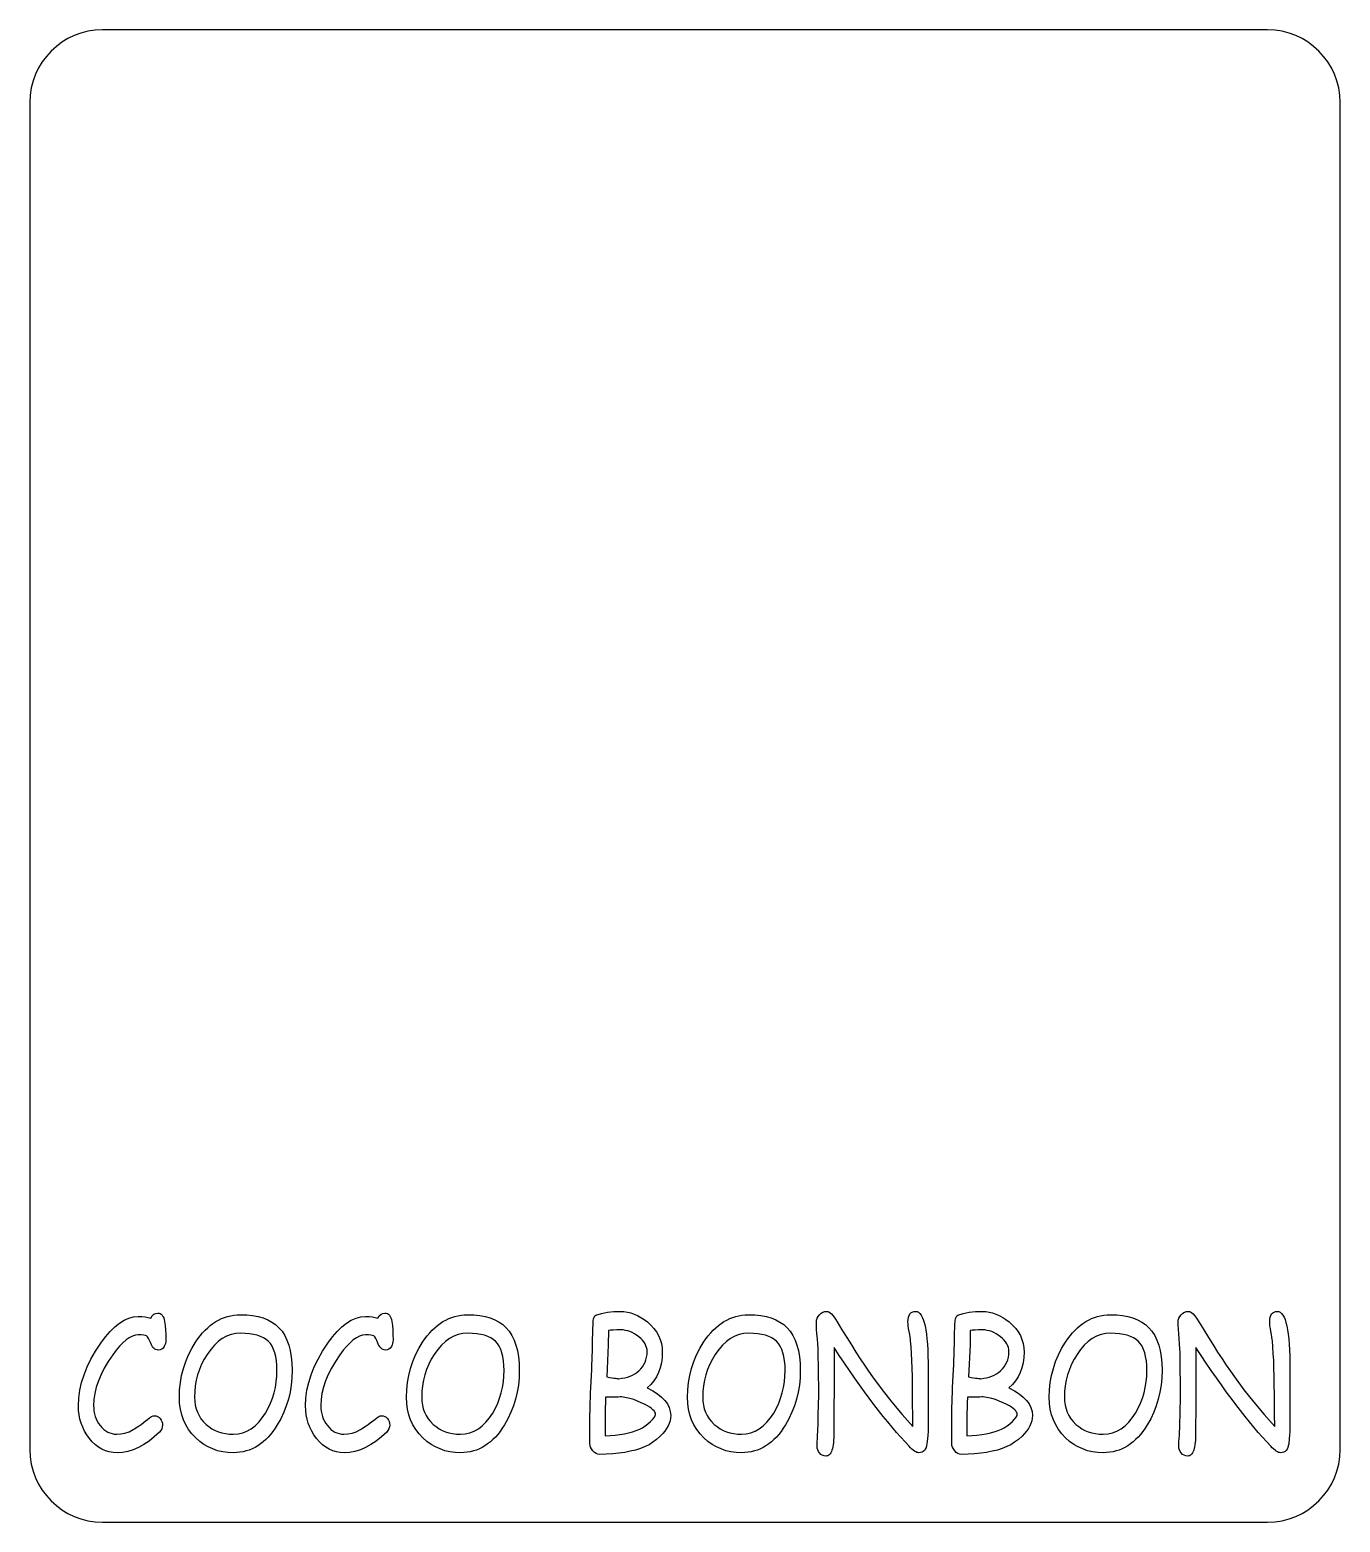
# Model space of a CAD drawing. Header units: millimetres. Extents: x -90 to 90, y -103 to 103.
import ezdxf

# ---------------------------------------------------------------- set-up
doc = ezdxf.new("R2010")
doc.units = ezdxf.units.MM

msp = doc.modelspace()

# ---------------------------------------------------------------- linework, layer by layer
at = {"color": 7, "linetype": 'Continuous', "lineweight": 25}
for p, q in [((80, 102.5), (-80, 102.5)), ((-90, 92.5), (-90, -92.5)), ((90, -92.5), (90, 92.5)), ((-80, -102.5), (80, -102.5))]:
    msp.add_line(p, q, dxfattribs=at)
at = {"color": 7, "linetype": 'Continuous', "flags": 128}
for points in [[(-72.36, -78.86), (-72.53, -78.85), (-72.69, -78.8), (-72.83, -78.73), (-72.96, -78.62), (-73.09, -78.49), (-73.2, -78.33), (-73.3, -78.14), (-73.39, -77.91), (-73.39, -77.91), (-73.54, -77.54), (-73.69, -77.26), (-73.83, -77.05), (-73.96, -76.92), (-73.96, -76.92), (-74.12, -76.86), (-74.36, -76.82), (-74.69, -76.79), (-75.1, -76.78), (-75.1, -76.78), (-75.5, -76.83), (-75.91, -76.95), (-76.34, -77.17), (-76.77, -77.47), (-77.22, -77.85), (-77.68, -78.32), (-78.14, -78.88), (-78.62, -79.52), (-78.62, -79.52), (-79.24, -80.44), (-79.77, -81.34), (-80.22, -82.23), (-80.59, -83.1), (-80.88, -83.97), (-81.09, -84.82), (-81.21, -85.66), (-81.25, -86.49), (-81.25, -86.49), (-81.23, -86.88), (-81.19, -87.26), (-81.12, -87.62), (-81.02, -87.97), (-80.89, -88.31), (-80.74, -88.63), (-80.55, -88.94), (-80.34, -89.24), (-80.34, -89.24), (-80.09, -89.51), (-79.84, -89.75), (-79.58, -89.96), (-79.3, -90.12), (-79.01, -90.25), (-78.71, -90.34), (-78.4, -90.4), (-78.07, -90.42), (-78.07, -90.42), (-77.51, -90.38), (-76.94, -90.26), (-76.37, -90.07), (-75.8, -89.79), (-75.8, -89.79), (-75.63, -89.69), (-75.43, -89.56), (-75.22, -89.42), (-74.99, -89.26), (-74.73, -89.07), (-74.45, -88.86), (-74.16, -88.63), (-73.83, -88.38), (-73.83, -88.38), (-73.54, -88.16), (-73.28, -88), (-73.06, -87.91), (-72.88, -87.88), (-72.88, -87.88), (-72.66, -87.9), (-72.45, -87.97), (-72.26, -88.1), (-72.09, -88.27), (-71.95, -88.48), (-71.85, -88.69), (-71.79, -88.92), (-71.77, -89.16), (-71.77, -89.16), (-71.8, -89.42), (-71.88, -89.67), (-72.01, -89.9), (-72.19, -90.12), (-72.19, -90.12), (-72.91, -90.78), (-73.63, -91.36), (-74.35, -91.85), (-75.08, -92.25), (-75.81, -92.56), (-76.54, -92.79), (-77.28, -92.92), (-78.01, -92.96), (-78.01, -92.96), (-78.56, -92.93), (-79.09, -92.84), (-79.6, -92.68), (-80.09, -92.47), (-80.56, -92.19), (-81, -91.86), (-81.42, -91.46), (-81.82, -91), (-81.82, -91), (-82.18, -90.51), (-82.48, -90), (-82.74, -89.47), (-82.95, -88.92), (-83.12, -88.35), (-83.24, -87.75), (-83.3, -87.14), (-83.33, -86.5), (-83.33, -86.5), (-83.28, -85.45), (-83.14, -84.39), (-82.9, -83.33), (-82.56, -82.25), (-82.13, -81.18), (-81.6, -80.09), (-80.98, -79.01), (-80.26, -77.91), (-80.26, -77.91), (-79.62, -77.05), (-78.98, -76.3), (-78.34, -75.67), (-77.69, -75.16), (-77.04, -74.76), (-76.4, -74.47), (-75.75, -74.3), (-75.1, -74.24), (-75.1, -74.24), (-74.6, -74.25), (-74.15, -74.29), (-73.75, -74.37), (-73.4, -74.47), (-73.4, -74.47), (-73.2, -74.17), (-72.97, -73.95), (-72.71, -73.82), (-72.42, -73.78), (-72.42, -73.78), (-72.24, -73.8), (-72.08, -73.85), (-71.94, -73.94), (-71.82, -74.07), (-71.71, -74.23), (-71.61, -74.43), (-71.54, -74.66), (-71.48, -74.93), (-71.48, -74.93), (-71.41, -75.47), (-71.35, -76.07), (-71.32, -76.73), (-71.31, -77.45), (-71.31, -77.45), (-71.32, -77.71), (-71.37, -77.94), (-71.44, -78.16), (-71.54, -78.37), (-71.54, -78.37), (-71.7, -78.58), (-71.89, -78.74), (-72.11, -78.83), (-72.36, -78.86)], [(-41.16, -78.86), (-41.33, -78.85), (-41.48, -78.8), (-41.62, -78.73), (-41.75, -78.62), (-41.88, -78.49), (-41.99, -78.33), (-42.09, -78.14), (-42.18, -77.91), (-42.18, -77.91), (-42.34, -77.54), (-42.48, -77.26), (-42.62, -77.05), (-42.76, -76.92), (-42.76, -76.92), (-42.91, -76.86), (-43.15, -76.82), (-43.48, -76.79), (-43.89, -76.78), (-43.89, -76.78), (-44.29, -76.83), (-44.71, -76.95), (-45.13, -77.17), (-45.57, -77.47), (-46.01, -77.85), (-46.47, -78.32), (-46.94, -78.88), (-47.42, -79.52), (-47.42, -79.52), (-48.03, -80.44), (-48.57, -81.34), (-49.02, -82.23), (-49.39, -83.1), (-49.68, -83.97), (-49.88, -84.82), (-50, -85.66), (-50.04, -86.49), (-50.04, -86.49), (-50.03, -86.88), (-49.99, -87.26), (-49.91, -87.62), (-49.82, -87.97), (-49.69, -88.31), (-49.53, -88.63), (-49.34, -88.94), (-49.13, -89.24), (-49.13, -89.24), (-48.89, -89.51), (-48.64, -89.75), (-48.37, -89.96), (-48.09, -90.12), (-47.81, -90.25), (-47.5, -90.34), (-47.19, -90.4), (-46.87, -90.42), (-46.87, -90.42), (-46.3, -90.38), (-45.73, -90.26), (-45.16, -90.07), (-44.59, -89.79), (-44.59, -89.79), (-44.42, -89.69), (-44.23, -89.56), (-44.02, -89.42), (-43.78, -89.26), (-43.52, -89.07), (-43.25, -88.86), (-42.95, -88.63), (-42.63, -88.38), (-42.63, -88.38), (-42.33, -88.16), (-42.08, -88), (-41.86, -87.91), (-41.68, -87.88), (-41.68, -87.88), (-41.45, -87.9), (-41.25, -87.97), (-41.06, -88.1), (-40.89, -88.27), (-40.75, -88.48), (-40.65, -88.69), (-40.59, -88.92), (-40.57, -89.16), (-40.57, -89.16), (-40.59, -89.42), (-40.67, -89.67), (-40.8, -89.9), (-40.98, -90.12), (-40.98, -90.12), (-41.7, -90.78), (-42.43, -91.36), (-43.15, -91.85), (-43.87, -92.25), (-44.6, -92.56), (-45.34, -92.79), (-46.07, -92.92), (-46.8, -92.96), (-46.8, -92.96), (-47.36, -92.93), (-47.89, -92.84), (-48.4, -92.68), (-48.88, -92.47), (-49.35, -92.19), (-49.79, -91.86), (-50.22, -91.46), (-50.62, -91), (-50.62, -91), (-50.97, -90.51), (-51.28, -90), (-51.54, -89.47), (-51.75, -88.92), (-51.91, -88.35), (-52.03, -87.75), (-52.1, -87.14), (-52.12, -86.5), (-52.12, -86.5), (-52.08, -85.45), (-51.93, -84.39), (-51.69, -83.33), (-51.36, -82.25), (-50.92, -81.18), (-50.4, -80.09), (-49.78, -79.01), (-49.06, -77.91), (-49.06, -77.91), (-48.42, -77.05), (-47.78, -76.3), (-47.13, -75.67), (-46.49, -75.16), (-45.84, -74.76), (-45.19, -74.47), (-44.55, -74.3), (-43.9, -74.24), (-43.9, -74.24), (-43.39, -74.25), (-42.95, -74.29), (-42.55, -74.37), (-42.2, -74.47), (-42.2, -74.47), (-42, -74.17), (-41.76, -73.95), (-41.51, -73.82), (-41.22, -73.78), (-41.22, -73.78), (-41.04, -73.8), (-40.88, -73.85), (-40.74, -73.94), (-40.61, -74.07), (-40.5, -74.23), (-40.41, -74.43), (-40.34, -74.66), (-40.28, -74.93), (-40.28, -74.93), (-40.2, -75.47), (-40.15, -76.07), (-40.12, -76.73), (-40.1, -77.45), (-40.1, -77.45), (-40.12, -77.71), (-40.16, -77.94), (-40.24, -78.16), (-40.34, -78.37), (-40.34, -78.37), (-40.5, -78.58), (-40.69, -78.74), (-40.91, -78.83), (-41.16, -78.86)], [(-5.48, -92.12), (-6.11, -92.37), (-6.79, -92.59), (-7.51, -92.77), (-8.27, -92.93), (-9.08, -93.04), (-9.93, -93.12), (-10.82, -93.18), (-11.75, -93.19), (-11.75, -93.19), (-11.98, -93.16), (-12.21, -93.07), (-12.43, -92.92), (-12.64, -92.7), (-12.83, -92.45), (-12.96, -92.2), (-13.03, -91.95), (-13.06, -91.69), (-13.06, -91.69), (-13.06, -88.16), (-13.06, -88.16), (-13.06, -87.7), (-13.05, -87.2), (-13.04, -86.65), (-13.02, -86.05), (-12.99, -85.41), (-12.97, -84.72), (-12.94, -83.99), (-12.9, -83.21), (-12.9, -83.21), (-12.85, -82.37), (-12.82, -81.59), (-12.79, -80.87), (-12.76, -80.22), (-12.73, -79.62), (-12.72, -79.08), (-12.71, -78.6), (-12.7, -78.18), (-12.7, -78.18), (-12.7, -77.89), (-12.7, -77.55), (-12.69, -77.19), (-12.68, -76.79), (-12.66, -76.36), (-12.64, -75.89), (-12.62, -75.39), (-12.6, -74.86), (-12.6, -74.86), (-12.55, -74.58), (-12.47, -74.35), (-12.37, -74.18), (-12.24, -74.06), (-12.24, -74.06), (-11.47, -73.83), (-10.65, -73.67), (-9.78, -73.58), (-8.86, -73.55), (-8.86, -73.55), (-8.38, -73.57), (-7.91, -73.64), (-7.44, -73.75), (-6.97, -73.91), (-6.52, -74.11), (-6.06, -74.37), (-5.61, -74.66), (-5.16, -75), (-5.16, -75), (-4.68, -75.43), (-4.27, -75.89), (-3.92, -76.37), (-3.63, -76.87), (-3.41, -77.4), (-3.25, -77.96), (-3.15, -78.54), (-3.12, -79.14), (-3.12, -79.14), (-3.15, -79.9), (-3.25, -80.62), (-3.41, -81.29), (-3.64, -81.93), (-3.93, -82.52), (-4.29, -83.08), (-4.71, -83.59), (-5.2, -84.06), (-5.2, -84.06), (-4.44, -84.45), (-3.78, -84.88), (-3.23, -85.32), (-2.77, -85.78), (-2.42, -86.26), (-2.17, -86.77), (-2.02, -87.29), (-1.96, -87.84), (-1.96, -87.84), (-1.99, -88.21), (-2.06, -88.57), (-2.17, -88.93), (-2.32, -89.29), (-2.52, -89.64), (-2.77, -89.99), (-3.06, -90.34), (-3.39, -90.68), (-3.39, -90.68), (-3.9, -91.13), (-4.41, -91.52), (-4.94, -91.86), (-5.48, -92.12)], [(33.4, -89.74), (33.39, -90.09), (33.36, -90.53), (33.31, -91.07), (33.24, -91.72), (33.24, -91.72), (33.18, -92.01), (33.11, -92.26), (33.01, -92.47), (32.88, -92.65), (32.73, -92.79), (32.56, -92.88), (32.36, -92.94), (32.14, -92.96), (32.14, -92.96), (31.99, -92.95), (31.84, -92.91), (31.69, -92.84), (31.52, -92.74), (31.35, -92.62), (31.17, -92.47), (30.98, -92.29), (30.79, -92.08), (30.79, -92.08), (30.23, -91.48), (29.65, -90.84), (29.06, -90.17), (28.46, -89.47), (27.85, -88.74), (27.23, -87.97), (26.6, -87.17), (25.96, -86.34), (25.31, -85.48), (24.65, -84.58), (23.98, -83.65), (23.3, -82.69), (22.61, -81.69), (21.9, -80.67), (21.19, -79.61), (20.47, -78.52), (20.47, -78.52), (20.47, -81.28), (20.47, -81.28), (20.47, -84.06), (20.47, -84.06), (20.47, -84.33), (20.47, -84.63), (20.47, -84.97), (20.47, -85.33), (20.46, -85.72), (20.46, -86.15), (20.46, -86.61), (20.46, -87.1), (20.46, -87.59), (20.46, -88.05), (20.46, -88.48), (20.46, -88.87), (20.46, -89.24), (20.46, -89.57), (20.46, -89.87), (20.46, -90.15), (20.46, -90.15), (20.45, -90.54), (20.44, -90.91), (20.42, -91.26), (20.39, -91.58), (20.35, -91.88), (20.3, -92.14), (20.25, -92.39), (20.19, -92.6), (20.11, -92.8), (20.03, -92.96), (19.94, -93.1), (19.85, -93.22), (19.74, -93.31), (19.63, -93.37), (19.5, -93.41), (19.37, -93.42), (19.37, -93.42), (19.1, -93.4), (18.86, -93.32), (18.64, -93.19), (18.46, -93), (18.46, -93), (18.32, -92.8), (18.23, -92.58), (18.17, -92.35), (18.15, -92.1), (18.15, -92.1), (18.15, -91.81), (18.17, -91.45), (18.19, -91.03), (18.22, -90.55), (18.25, -90.06), (18.27, -89.64), (18.29, -89.29), (18.29, -89), (18.29, -89), (18.29, -88.57), (18.3, -88.05), (18.31, -87.44), (18.33, -86.74), (18.35, -86.03), (18.37, -85.42), (18.37, -84.9), (18.38, -84.47), (18.38, -84.47), (18.37, -84.02), (18.37, -83.46), (18.36, -82.8), (18.34, -82.04), (18.33, -81.28), (18.32, -80.62), (18.31, -80.06), (18.31, -79.61), (18.31, -79.61), (18.3, -79.18), (18.28, -78.65), (18.24, -78.03), (18.18, -77.32), (18.12, -76.61), (18.08, -75.99), (18.06, -75.46), (18.05, -75.03), (18.05, -75.03), (18.08, -74.76), (18.16, -74.5), (18.29, -74.25), (18.48, -74.01), (18.7, -73.81), (18.94, -73.66), (19.19, -73.57), (19.46, -73.55), (19.46, -73.55), (19.6, -73.57), (19.76, -73.63), (19.93, -73.74), (20.11, -73.9), (20.29, -74.1), (20.48, -74.34), (20.68, -74.63), (20.89, -74.96), (20.89, -74.96), (21.56, -76.08), (22.21, -77.14), (22.85, -78.16), (23.47, -79.13), (24.07, -80.06), (24.66, -80.93), (25.23, -81.76), (25.78, -82.54), (25.78, -82.54), (27.07, -84.31), (28.43, -86.03), (29.84, -87.72), (31.32, -89.37), (31.32, -89.37), (31.32, -89.08), (31.31, -88.71), (31.31, -88.29), (31.3, -87.8), (31.3, -87.8), (31.27, -86.24), (31.27, -86.24), (31.27, -84.92), (31.26, -83.66), (31.23, -82.48), (31.21, -81.36), (31.17, -80.31), (31.12, -79.34), (31.07, -78.43), (31, -77.59), (31, -77.59), (30.98, -77.39), (30.93, -77.11), (30.87, -76.74), (30.79, -76.29), (30.79, -76.29), (30.72, -75.9), (30.67, -75.54), (30.64, -75.24), (30.63, -74.98), (30.63, -74.98), (30.65, -74.64), (30.69, -74.35), (30.78, -74.11), (30.89, -73.9), (31.04, -73.75), (31.22, -73.64), (31.43, -73.57), (31.68, -73.55), (31.68, -73.55), (31.89, -73.58), (32.08, -73.67), (32.26, -73.83), (32.43, -74.05), (32.59, -74.33), (32.73, -74.67), (32.86, -75.08), (32.97, -75.55), (33.07, -76.08), (33.16, -76.67), (33.23, -77.33), (33.29, -78.05), (33.34, -78.83), (33.38, -79.68), (33.39, -80.59), (33.4, -81.56), (33.4, -81.56), (33.4, -81.92), (33.4, -82.33), (33.4, -82.77), (33.4, -83.26), (33.4, -83.8), (33.4, -84.37), (33.4, -84.99), (33.4, -85.65), (33.4, -86.31), (33.4, -86.93), (33.4, -87.5), (33.4, -88.03), (33.4, -88.52), (33.4, -88.97), (33.4, -89.38), (33.4, -89.74)], [(44.22, -92.12), (43.58, -92.37), (42.91, -92.59), (42.18, -92.77), (41.42, -92.93), (40.62, -93.04), (39.77, -93.12), (38.88, -93.18), (37.94, -93.19), (37.94, -93.19), (37.71, -93.16), (37.49, -93.07), (37.27, -92.92), (37.06, -92.7), (36.87, -92.45), (36.74, -92.2), (36.66, -91.95), (36.64, -91.69), (36.64, -91.69), (36.64, -88.16), (36.64, -88.16), (36.64, -87.7), (36.65, -87.2), (36.66, -86.65), (36.68, -86.05), (36.7, -85.41), (36.73, -84.72), (36.76, -83.99), (36.8, -83.21), (36.8, -83.21), (36.84, -82.37), (36.88, -81.59), (36.91, -80.87), (36.94, -80.22), (36.96, -79.62), (36.98, -79.08), (36.99, -78.6), (37, -78.18), (37, -78.18), (37, -77.89), (37, -77.55), (37.01, -77.19), (37.02, -76.79), (37.03, -76.36), (37.05, -75.89), (37.07, -75.39), (37.1, -74.86), (37.1, -74.86), (37.15, -74.58), (37.23, -74.35), (37.33, -74.18), (37.46, -74.06), (37.46, -74.06), (38.23, -73.83), (39.05, -73.67), (39.92, -73.58), (40.84, -73.55), (40.84, -73.55), (41.32, -73.57), (41.79, -73.64), (42.26, -73.75), (42.72, -73.91), (43.18, -74.11), (43.64, -74.37), (44.09, -74.66), (44.53, -75), (44.53, -75), (45.01, -75.43), (45.43, -75.89), (45.78, -76.37), (46.07, -76.87), (46.29, -77.4), (46.45, -77.96), (46.54, -78.54), (46.58, -79.14), (46.58, -79.14), (46.54, -79.9), (46.45, -80.62), (46.28, -81.29), (46.06, -81.93), (45.76, -82.52), (45.41, -83.08), (44.98, -83.59), (44.5, -84.06), (44.5, -84.06), (45.25, -84.45), (45.92, -84.88), (46.47, -85.32), (46.92, -85.78), (47.28, -86.26), (47.53, -86.77), (47.68, -87.29), (47.73, -87.84), (47.73, -87.84), (47.71, -88.21), (47.64, -88.57), (47.53, -88.93), (47.37, -89.29), (47.17, -89.64), (46.93, -89.99), (46.64, -90.34), (46.3, -90.68), (46.3, -90.68), (45.8, -91.13), (45.28, -91.52), (44.76, -91.86), (44.22, -92.12)], [(83.1, -89.74), (83.09, -90.09), (83.06, -90.53), (83.01, -91.07), (82.94, -91.72), (82.94, -91.72), (82.88, -92.01), (82.81, -92.26), (82.7, -92.47), (82.58, -92.65), (82.43, -92.79), (82.25, -92.88), (82.05, -92.94), (81.83, -92.96), (81.83, -92.96), (81.69, -92.95), (81.54, -92.91), (81.38, -92.84), (81.22, -92.74), (81.05, -92.62), (80.87, -92.47), (80.68, -92.29), (80.49, -92.08), (80.49, -92.08), (79.92, -91.48), (79.35, -90.84), (78.76, -90.17), (78.16, -89.47), (77.55, -88.74), (76.93, -87.97), (76.3, -87.17), (75.66, -86.34), (75.01, -85.48), (74.35, -84.58), (73.68, -83.65), (73, -82.69), (72.3, -81.69), (71.6, -80.67), (70.89, -79.61), (70.16, -78.52), (70.16, -78.52), (70.16, -81.28), (70.16, -81.28), (70.16, -84.06), (70.16, -84.06), (70.16, -84.33), (70.16, -84.63), (70.16, -84.97), (70.16, -85.33), (70.16, -85.72), (70.16, -86.15), (70.16, -86.61), (70.16, -87.1), (70.16, -87.59), (70.16, -88.05), (70.15, -88.48), (70.15, -88.87), (70.15, -89.24), (70.15, -89.57), (70.15, -89.87), (70.15, -90.15), (70.15, -90.15), (70.15, -90.54), (70.14, -90.91), (70.11, -91.26), (70.09, -91.58), (70.05, -91.88), (70, -92.14), (69.94, -92.39), (69.88, -92.6), (69.81, -92.8), (69.73, -92.96), (69.64, -93.1), (69.54, -93.22), (69.43, -93.31), (69.32, -93.37), (69.2, -93.41), (69.07, -93.42), (69.07, -93.42), (68.8, -93.4), (68.55, -93.32), (68.34, -93.19), (68.16, -93), (68.16, -93), (68.02, -92.8), (67.93, -92.58), (67.86, -92.35), (67.85, -92.1), (67.85, -92.1), (67.85, -91.81), (67.86, -91.45), (67.89, -91.03), (67.91, -90.55), (67.95, -90.06), (67.97, -89.64), (67.98, -89.29), (67.99, -89), (67.99, -89), (67.99, -88.57), (68, -88.05), (68.01, -87.44), (68.03, -86.74), (68.05, -86.03), (68.06, -85.42), (68.07, -84.9), (68.07, -84.47), (68.07, -84.47), (68.07, -84.02), (68.07, -83.46), (68.06, -82.8), (68.04, -82.04), (68.03, -81.28), (68.02, -80.62), (68.01, -80.06), (68.01, -79.61), (68.01, -79.61), (68, -79.18), (67.98, -78.65), (67.94, -78.03), (67.88, -77.32), (67.82, -76.61), (67.78, -75.99), (67.76, -75.46), (67.75, -75.03), (67.75, -75.03), (67.77, -74.76), (67.86, -74.5), (67.99, -74.25), (68.18, -74.01), (68.4, -73.81), (68.64, -73.66), (68.89, -73.57), (69.15, -73.55), (69.15, -73.55), (69.3, -73.57), (69.46, -73.63), (69.63, -73.74), (69.8, -73.9), (69.98, -74.1), (70.18, -74.34), (70.37, -74.63), (70.58, -74.96), (70.58, -74.96), (71.26, -76.08), (71.91, -77.14), (72.55, -78.16), (73.17, -79.13), (73.77, -80.06), (74.36, -80.93), (74.92, -81.76), (75.48, -82.54), (75.48, -82.54), (76.77, -84.31), (78.12, -86.03), (79.54, -87.72), (81.02, -89.37), (81.02, -89.37), (81.02, -89.08), (81.01, -88.71), (81, -88.29), (80.99, -87.8), (80.99, -87.8), (80.97, -86.24), (80.97, -86.24), (80.97, -84.92), (80.95, -83.66), (80.93, -82.48), (80.9, -81.36), (80.87, -80.31), (80.82, -79.34), (80.76, -78.43), (80.7, -77.59), (80.7, -77.59), (80.67, -77.39), (80.63, -77.11), (80.57, -76.74), (80.48, -76.29), (80.48, -76.29), (80.41, -75.9), (80.36, -75.54), (80.34, -75.24), (80.32, -74.98), (80.32, -74.98), (80.34, -74.64), (80.39, -74.35), (80.47, -74.11), (80.59, -73.9), (80.74, -73.75), (80.92, -73.64), (81.13, -73.57), (81.38, -73.55), (81.38, -73.55), (81.58, -73.58), (81.78, -73.67), (81.96, -73.83), (82.13, -74.05), (82.29, -74.33), (82.43, -74.67), (82.55, -75.08), (82.67, -75.55), (82.77, -76.08), (82.86, -76.67), (82.93, -77.33), (82.99, -78.05), (83.04, -78.83), (83.07, -79.68), (83.09, -80.59), (83.1, -81.56), (83.1, -81.56), (83.1, -81.92), (83.1, -82.33), (83.1, -82.77), (83.1, -83.26), (83.1, -83.8), (83.1, -84.37), (83.1, -84.99), (83.1, -85.65), (83.1, -86.31), (83.1, -86.93), (83.1, -87.5), (83.1, -88.03), (83.1, -88.52), (83.1, -88.97), (83.1, -89.38), (83.1, -89.74)], [(-62.04, -92.96), (-62.79, -92.93), (-63.51, -92.84), (-64.2, -92.68), (-64.86, -92.45), (-65.49, -92.17), (-66.09, -91.82), (-66.66, -91.41), (-67.21, -90.93), (-67.21, -90.93), (-67.74, -90.37), (-68.2, -89.77), (-68.58, -89.13), (-68.9, -88.45), (-69.14, -87.74), (-69.32, -86.98), (-69.42, -86.18), (-69.46, -85.35), (-69.46, -85.35), (-69.42, -84.32), (-69.32, -83.32), (-69.15, -82.34), (-68.9, -81.38), (-68.59, -80.44), (-68.21, -79.53), (-67.76, -78.65), (-67.24, -77.79), (-67.24, -77.79), (-66.93, -77.33), (-66.6, -76.9), (-66.27, -76.5), (-65.93, -76.13), (-65.57, -75.79), (-65.21, -75.49), (-64.84, -75.2), (-64.46, -74.95), (-64.07, -74.73), (-63.67, -74.54), (-63.26, -74.38), (-62.84, -74.24), (-62.41, -74.14), (-61.97, -74.07), (-61.53, -74.02), (-61.07, -74.01), (-61.07, -74.01), (-60.21, -74.04), (-59.4, -74.12), (-58.65, -74.26), (-57.96, -74.45), (-57.33, -74.71), (-56.76, -75.01), (-56.24, -75.37), (-55.78, -75.79), (-55.78, -75.79), (-55.36, -76.28), (-54.99, -76.85), (-54.68, -77.48), (-54.42, -78.18), (-54.23, -78.94), (-54.09, -79.77), (-54, -80.67), (-53.97, -81.63), (-53.97, -81.63), (-54.01, -82.66), (-54.1, -83.66), (-54.26, -84.64), (-54.48, -85.59), (-54.77, -86.52), (-55.12, -87.41), (-55.53, -88.29), (-56.01, -89.14), (-56.01, -89.14), (-56.3, -89.6), (-56.61, -90.03), (-56.93, -90.44), (-57.26, -90.81), (-57.6, -91.15), (-57.95, -91.47), (-58.31, -91.75), (-58.68, -92.01), (-59.07, -92.23), (-59.46, -92.42), (-59.86, -92.59), (-60.28, -92.72), (-60.7, -92.83), (-61.14, -92.9), (-61.58, -92.95), (-62.04, -92.96)], [(-30.84, -92.96), (-31.58, -92.93), (-32.3, -92.84), (-32.99, -92.68), (-33.65, -92.45), (-34.29, -92.17), (-34.89, -91.82), (-35.46, -91.41), (-36.01, -90.93), (-36.01, -90.93), (-36.53, -90.37), (-36.99, -89.77), (-37.38, -89.13), (-37.69, -88.45), (-37.94, -87.74), (-38.11, -86.98), (-38.22, -86.18), (-38.26, -85.35), (-38.26, -85.35), (-38.22, -84.32), (-38.12, -83.32), (-37.94, -82.34), (-37.7, -81.38), (-37.39, -80.44), (-37.01, -79.53), (-36.56, -78.65), (-36.04, -77.79), (-36.04, -77.79), (-35.72, -77.33), (-35.4, -76.9), (-35.07, -76.5), (-34.72, -76.13), (-34.37, -75.79), (-34.01, -75.49), (-33.64, -75.2), (-33.25, -74.95), (-32.86, -74.73), (-32.46, -74.54), (-32.05, -74.38), (-31.63, -74.24), (-31.21, -74.14), (-30.77, -74.07), (-30.32, -74.02), (-29.86, -74.01), (-29.86, -74.01), (-29, -74.04), (-28.2, -74.12), (-27.45, -74.26), (-26.76, -74.45), (-26.13, -74.71), (-25.55, -75.01), (-25.04, -75.37), (-24.57, -75.79), (-24.57, -75.79), (-24.15, -76.28), (-23.78, -76.85), (-23.47, -77.48), (-23.22, -78.18), (-23.02, -78.94), (-22.88, -79.77), (-22.8, -80.67), (-22.77, -81.63), (-22.77, -81.63), (-22.8, -82.66), (-22.89, -83.66), (-23.05, -84.64), (-23.28, -85.59), (-23.56, -86.52), (-23.91, -87.41), (-24.32, -88.29), (-24.8, -89.14), (-24.8, -89.14), (-25.1, -89.6), (-25.41, -90.03), (-25.73, -90.44), (-26.05, -90.81), (-26.39, -91.15), (-26.74, -91.47), (-27.11, -91.75), (-27.48, -92.01), (-27.86, -92.23), (-28.25, -92.42), (-28.66, -92.59), (-29.07, -92.72), (-29.5, -92.83), (-29.93, -92.9), (-30.38, -92.95), (-30.84, -92.96)], [(7.77, -92.96), (7.02, -92.93), (6.3, -92.84), (5.61, -92.68), (4.95, -92.45), (4.32, -92.17), (3.72, -91.82), (3.14, -91.41), (2.6, -90.93), (2.6, -90.93), (2.07, -90.37), (1.61, -89.77), (1.22, -89.13), (0.91, -88.45), (0.66, -87.74), (0.49, -86.98), (0.38, -86.18), (0.35, -85.35), (0.35, -85.35), (0.38, -84.32), (0.48, -83.32), (0.66, -82.34), (0.9, -81.38), (1.21, -80.44), (1.59, -79.53), (2.04, -78.65), (2.56, -77.79), (2.56, -77.79), (2.88, -77.33), (3.2, -76.9), (3.54, -76.5), (3.88, -76.13), (4.23, -75.79), (4.59, -75.49), (4.97, -75.2), (5.35, -74.95), (5.74, -74.73), (6.14, -74.54), (6.55, -74.38), (6.97, -74.24), (7.4, -74.14), (7.83, -74.07), (8.28, -74.02), (8.74, -74.01), (8.74, -74.01), (9.6, -74.04), (10.41, -74.12), (11.15, -74.26), (11.84, -74.45), (12.47, -74.71), (13.05, -75.01), (13.57, -75.37), (14.03, -75.79), (14.03, -75.79), (14.45, -76.28), (14.82, -76.85), (15.13, -77.48), (15.38, -78.18), (15.58, -78.94), (15.72, -79.77), (15.8, -80.67), (15.83, -81.63), (15.83, -81.63), (15.8, -82.66), (15.71, -83.66), (15.55, -84.64), (15.32, -85.59), (15.04, -86.52), (14.69, -87.41), (14.28, -88.29), (13.8, -89.14), (13.8, -89.14), (13.5, -89.6), (13.19, -90.03), (12.88, -90.44), (12.55, -90.81), (12.21, -91.15), (11.86, -91.47), (11.5, -91.75), (11.12, -92.01), (10.74, -92.23), (10.35, -92.42), (9.94, -92.59), (9.53, -92.72), (9.11, -92.83), (8.67, -92.9), (8.22, -92.95), (7.77, -92.96)], [(57.46, -92.96), (56.71, -92.93), (56, -92.84), (55.31, -92.68), (54.64, -92.45), (54.01, -92.17), (53.41, -91.82), (52.84, -91.41), (52.29, -90.93), (52.29, -90.93), (51.77, -90.37), (51.31, -89.77), (50.92, -89.13), (50.61, -88.45), (50.36, -87.74), (50.18, -86.98), (50.08, -86.18), (50.04, -85.35), (50.04, -85.35), (50.08, -84.32), (50.18, -83.32), (50.35, -82.34), (50.6, -81.38), (50.91, -80.44), (51.29, -79.53), (51.74, -78.65), (52.26, -77.79), (52.26, -77.79), (52.58, -77.33), (52.9, -76.9), (53.23, -76.5), (53.58, -76.13), (53.93, -75.79), (54.29, -75.49), (54.66, -75.2), (55.05, -74.95), (55.44, -74.73), (55.84, -74.54), (56.24, -74.38), (56.66, -74.24), (57.09, -74.14), (57.53, -74.07), (57.98, -74.02), (58.44, -74.01), (58.44, -74.01), (59.3, -74.04), (60.1, -74.12), (60.85, -74.26), (61.54, -74.45), (62.17, -74.71), (62.75, -75.01), (63.26, -75.37), (63.72, -75.79), (63.72, -75.79), (64.15, -76.28), (64.52, -76.85), (64.83, -77.48), (65.08, -78.18), (65.28, -78.94), (65.42, -79.77), (65.5, -80.67), (65.53, -81.63), (65.53, -81.63), (65.5, -82.66), (65.4, -83.66), (65.25, -84.64), (65.02, -85.59), (64.74, -86.52), (64.39, -87.41), (63.97, -88.29), (63.5, -89.14), (63.5, -89.14), (63.2, -89.6), (62.89, -90.03), (62.57, -90.44), (62.24, -90.81), (61.9, -91.15), (61.55, -91.47), (61.19, -91.75), (60.82, -92.01), (60.44, -92.23), (60.04, -92.42), (59.64, -92.59), (59.22, -92.72), (58.8, -92.83), (58.37, -92.9), (57.92, -92.95), (57.46, -92.96)], [(-61.05, -76.55), (-61.72, -76.6), (-62.36, -76.73), (-62.97, -76.96), (-63.56, -77.28), (-64.12, -77.68), (-64.65, -78.18), (-65.16, -78.78), (-65.64, -79.45), (-65.64, -79.45), (-66.05, -80.13), (-66.4, -80.82), (-66.7, -81.53), (-66.95, -82.25), (-67.13, -83), (-67.27, -83.76), (-67.35, -84.53), (-67.38, -85.33), (-67.38, -85.33), (-67.35, -85.89), (-67.28, -86.42), (-67.16, -86.93), (-66.98, -87.41), (-66.76, -87.86), (-66.49, -88.29), (-66.17, -88.69), (-65.8, -89.07), (-65.8, -89.07), (-65.41, -89.38), (-65, -89.66), (-64.56, -89.89), (-64.1, -90.08), (-63.62, -90.23), (-63.12, -90.34), (-62.59, -90.4), (-62.05, -90.42), (-62.05, -90.42), (-61.39, -90.37), (-60.76, -90.24), (-60.17, -90.01), (-59.6, -89.69), (-59.06, -89.28), (-58.55, -88.78), (-58.07, -88.19), (-57.61, -87.51), (-57.61, -87.51), (-57.25, -86.84), (-56.93, -86.16), (-56.66, -85.46), (-56.44, -84.74), (-56.27, -84), (-56.15, -83.24), (-56.08, -82.46), (-56.05, -81.65), (-56.05, -81.65), (-56.07, -80.97), (-56.13, -80.34), (-56.22, -79.76), (-56.35, -79.23), (-56.52, -78.76), (-56.72, -78.34), (-56.96, -77.97), (-57.24, -77.66), (-57.24, -77.66), (-57.55, -77.4), (-57.9, -77.17), (-58.3, -76.98), (-58.76, -76.83), (-59.26, -76.71), (-59.81, -76.62), (-60.41, -76.57), (-61.05, -76.55)], [(-29.85, -76.55), (-30.51, -76.6), (-31.15, -76.73), (-31.76, -76.96), (-32.35, -77.28), (-32.91, -77.68), (-33.45, -78.18), (-33.95, -78.78), (-34.44, -79.45), (-34.44, -79.45), (-34.85, -80.13), (-35.2, -80.82), (-35.5, -81.53), (-35.74, -82.25), (-35.93, -83), (-36.07, -83.76), (-36.15, -84.53), (-36.17, -85.33), (-36.17, -85.33), (-36.15, -85.89), (-36.08, -86.42), (-35.95, -86.93), (-35.78, -87.41), (-35.56, -87.86), (-35.29, -88.29), (-34.96, -88.69), (-34.59, -89.07), (-34.59, -89.07), (-34.2, -89.38), (-33.79, -89.66), (-33.35, -89.89), (-32.9, -90.08), (-32.42, -90.23), (-31.92, -90.34), (-31.39, -90.4), (-30.84, -90.42), (-30.84, -90.42), (-30.19, -90.37), (-29.56, -90.24), (-28.96, -90.01), (-28.39, -89.69), (-27.85, -89.28), (-27.34, -88.78), (-26.86, -88.19), (-26.41, -87.51), (-26.41, -87.51), (-26.04, -86.84), (-25.73, -86.16), (-25.46, -85.46), (-25.24, -84.74), (-25.07, -84), (-24.95, -83.24), (-24.87, -82.46), (-24.85, -81.65), (-24.85, -81.65), (-24.87, -80.97), (-24.92, -80.34), (-25.01, -79.76), (-25.14, -79.23), (-25.31, -78.76), (-25.51, -78.34), (-25.76, -77.97), (-26.03, -77.66), (-26.03, -77.66), (-26.34, -77.4), (-26.69, -77.17), (-27.1, -76.98), (-27.55, -76.83), (-28.05, -76.71), (-28.6, -76.62), (-29.2, -76.57), (-29.85, -76.55)], [(-8.82, -76.09), (-9.38, -76.09), (-9.85, -76.11), (-10.23, -76.13), (-10.52, -76.17), (-10.52, -76.17), (-10.54, -78.16), (-10.54, -78.16), (-10.75, -82.56), (-10.75, -82.56), (-10.38, -82.62), (-10.05, -82.67), (-9.78, -82.71), (-9.55, -82.74), (-9.36, -82.76), (-9.22, -82.78), (-9.12, -82.79), (-9.07, -82.79), (-9.07, -82.79), (-8.66, -82.74), (-8.27, -82.67), (-7.9, -82.58), (-7.55, -82.45), (-7.22, -82.3), (-6.91, -82.13), (-6.61, -81.93), (-6.34, -81.7), (-6.34, -81.7), (-6.07, -81.44), (-5.84, -81.15), (-5.65, -80.85), (-5.49, -80.53), (-5.36, -80.19), (-5.27, -79.83), (-5.22, -79.45), (-5.2, -79.06), (-5.2, -79.06), (-5.22, -78.79), (-5.27, -78.52), (-5.36, -78.26), (-5.49, -78), (-5.66, -77.75), (-5.85, -77.5), (-6.09, -77.26), (-6.36, -77.02), (-6.66, -76.8), (-6.95, -76.62), (-7.26, -76.45), (-7.56, -76.32), (-7.87, -76.22), (-8.18, -76.15), (-8.5, -76.1), (-8.82, -76.09)], [(8.75, -76.55), (8.09, -76.6), (7.45, -76.73), (6.84, -76.96), (6.25, -77.28), (5.69, -77.68), (5.15, -78.18), (4.65, -78.78), (4.16, -79.45), (4.16, -79.45), (3.76, -80.13), (3.41, -80.82), (3.11, -81.53), (2.86, -82.25), (2.67, -83), (2.54, -83.76), (2.46, -84.53), (2.43, -85.33), (2.43, -85.33), (2.45, -85.89), (2.52, -86.42), (2.65, -86.93), (2.82, -87.41), (3.04, -87.86), (3.32, -88.29), (3.64, -88.69), (4.01, -89.07), (4.01, -89.07), (4.4, -89.38), (4.81, -89.66), (5.25, -89.89), (5.71, -90.08), (6.18, -90.23), (6.69, -90.34), (7.21, -90.4), (7.76, -90.42), (7.76, -90.42), (8.42, -90.37), (9.04, -90.24), (9.64, -90.01), (10.21, -89.69), (10.75, -89.28), (11.26, -88.78), (11.74, -88.19), (12.19, -87.51), (12.19, -87.51), (12.56, -86.84), (12.88, -86.16), (13.14, -85.46), (13.36, -84.74), (13.53, -84), (13.66, -83.24), (13.73, -82.46), (13.75, -81.65), (13.75, -81.65), (13.74, -80.97), (13.68, -80.34), (13.59, -79.76), (13.46, -79.23), (13.29, -78.76), (13.09, -78.34), (12.85, -77.97), (12.57, -77.66), (12.57, -77.66), (12.26, -77.4), (11.91, -77.17), (11.5, -76.98), (11.05, -76.83), (10.55, -76.71), (10, -76.62), (9.4, -76.57), (8.75, -76.55)], [(40.87, -76.09), (40.31, -76.09), (39.85, -76.11), (39.47, -76.13), (39.18, -76.17), (39.18, -76.17), (39.16, -78.16), (39.16, -78.16), (38.95, -82.56), (38.95, -82.56), (39.32, -82.62), (39.64, -82.67), (39.92, -82.71), (40.15, -82.74), (40.34, -82.76), (40.48, -82.78), (40.58, -82.79), (40.63, -82.79), (40.63, -82.79), (41.04, -82.74), (41.43, -82.67), (41.79, -82.58), (42.14, -82.45), (42.48, -82.3), (42.79, -82.13), (43.08, -81.93), (43.36, -81.7), (43.36, -81.7), (43.63, -81.44), (43.86, -81.15), (44.05, -80.85), (44.21, -80.53), (44.34, -80.19), (44.42, -79.83), (44.48, -79.45), (44.5, -79.06), (44.5, -79.06), (44.48, -78.79), (44.42, -78.52), (44.33, -78.26), (44.21, -78), (44.04, -77.75), (43.84, -77.5), (43.6, -77.26), (43.33, -77.02), (43.04, -76.8), (42.74, -76.62), (42.44, -76.45), (42.14, -76.32), (41.83, -76.22), (41.51, -76.15), (41.2, -76.1), (40.87, -76.09)], [(58.45, -76.55), (57.79, -76.6), (57.15, -76.73), (56.53, -76.96), (55.95, -77.28), (55.39, -77.68), (54.85, -78.18), (54.35, -78.78), (53.86, -79.45), (53.86, -79.45), (53.45, -80.13), (53.1, -80.82), (52.8, -81.53), (52.56, -82.25), (52.37, -83), (52.23, -83.76), (52.15, -84.53), (52.12, -85.33), (52.12, -85.33), (52.15, -85.89), (52.22, -86.42), (52.35, -86.93), (52.52, -87.41), (52.74, -87.86), (53.01, -88.29), (53.33, -88.69), (53.71, -89.07), (53.71, -89.07), (54.1, -89.38), (54.51, -89.66), (54.94, -89.89), (55.4, -90.08), (55.88, -90.23), (56.38, -90.34), (56.91, -90.4), (57.45, -90.42), (57.45, -90.42), (58.11, -90.37), (58.74, -90.24), (59.34, -90.01), (59.91, -89.69), (60.45, -89.28), (60.96, -88.78), (61.44, -88.19), (61.89, -87.51), (61.89, -87.51), (62.25, -86.84), (62.57, -86.16), (62.84, -85.46), (63.06, -84.74), (63.23, -84), (63.35, -83.24), (63.43, -82.46), (63.45, -81.65), (63.45, -81.65), (63.43, -80.97), (63.38, -80.34), (63.28, -79.76), (63.15, -79.23), (62.99, -78.76), (62.79, -78.34), (62.54, -77.97), (62.27, -77.66), (62.27, -77.66), (61.96, -77.4), (61.6, -77.17), (61.2, -76.98), (60.75, -76.83), (60.25, -76.71), (59.7, -76.62), (59.1, -76.57), (58.45, -76.55)], [(-7.56, -85.51), (-8.74, -85.3), (-8.74, -85.3), (-8.92, -85.3), (-9.18, -85.32), (-9.44, -85.33), (-9.63, -85.33), (-9.63, -85.33), (-10.25, -85.33), (-10.91, -85.33), (-10.91, -85.33), (-10.94, -86.09), (-10.96, -86.8), (-10.98, -87.47), (-10.98, -88.1), (-10.98, -88.1), (-10.98, -90.65), (-10.98, -90.65), (-10.26, -90.61), (-9.59, -90.55), (-8.94, -90.47), (-8.33, -90.36), (-7.75, -90.24), (-7.21, -90.08), (-6.7, -89.91), (-6.22, -89.72), (-6.22, -89.72), (-5.83, -89.53), (-5.45, -89.29), (-5.09, -89), (-4.72, -88.66), (-4.72, -88.66), (-4.43, -88.36), (-4.21, -88.09), (-4.09, -87.87), (-4.05, -87.69), (-4.05, -87.69), (-4.07, -87.53), (-4.14, -87.38), (-4.25, -87.22), (-4.4, -87.06), (-4.6, -86.89), (-4.85, -86.71), (-5.14, -86.54), (-5.47, -86.35), (-5.47, -86.35), (-6, -86.09), (-6.53, -85.86), (-7.05, -85.67), (-7.56, -85.51)], [(42.14, -85.51), (40.96, -85.3), (40.96, -85.3), (40.78, -85.3), (40.52, -85.32), (40.26, -85.33), (40.07, -85.33), (40.07, -85.33), (39.45, -85.33), (38.79, -85.33), (38.79, -85.33), (38.76, -86.09), (38.74, -86.8), (38.72, -87.47), (38.72, -88.1), (38.72, -88.1), (38.72, -90.65), (38.72, -90.65), (39.43, -90.61), (40.11, -90.55), (40.76, -90.47), (41.37, -90.36), (41.95, -90.24), (42.49, -90.08), (43, -89.91), (43.48, -89.72), (43.48, -89.72), (43.86, -89.53), (44.24, -89.29), (44.61, -89), (44.97, -88.66), (44.97, -88.66), (45.27, -88.36), (45.48, -88.09), (45.61, -87.87), (45.65, -87.69), (45.65, -87.69), (45.63, -87.53), (45.56, -87.38), (45.45, -87.22), (45.29, -87.06), (45.1, -86.89), (44.85, -86.71), (44.56, -86.54), (44.23, -86.35), (44.23, -86.35), (43.69, -86.09), (43.17, -85.86), (42.65, -85.67), (42.14, -85.51)]]:
    msp.add_lwpolyline(points, dxfattribs=at)
at = {"color": 7, "linetype": 'Continuous', "lineweight": 25}
for centre, start, end in [((80, 92.5), 0, 90), ((-80, 92.5), 90, 180), ((-80, -92.5), 180, 270), ((80, -92.5), 270, 0)]:
    msp.add_arc(centre, 10, start, end, dxfattribs=at)

doc.saveas('drawing.dxf')
